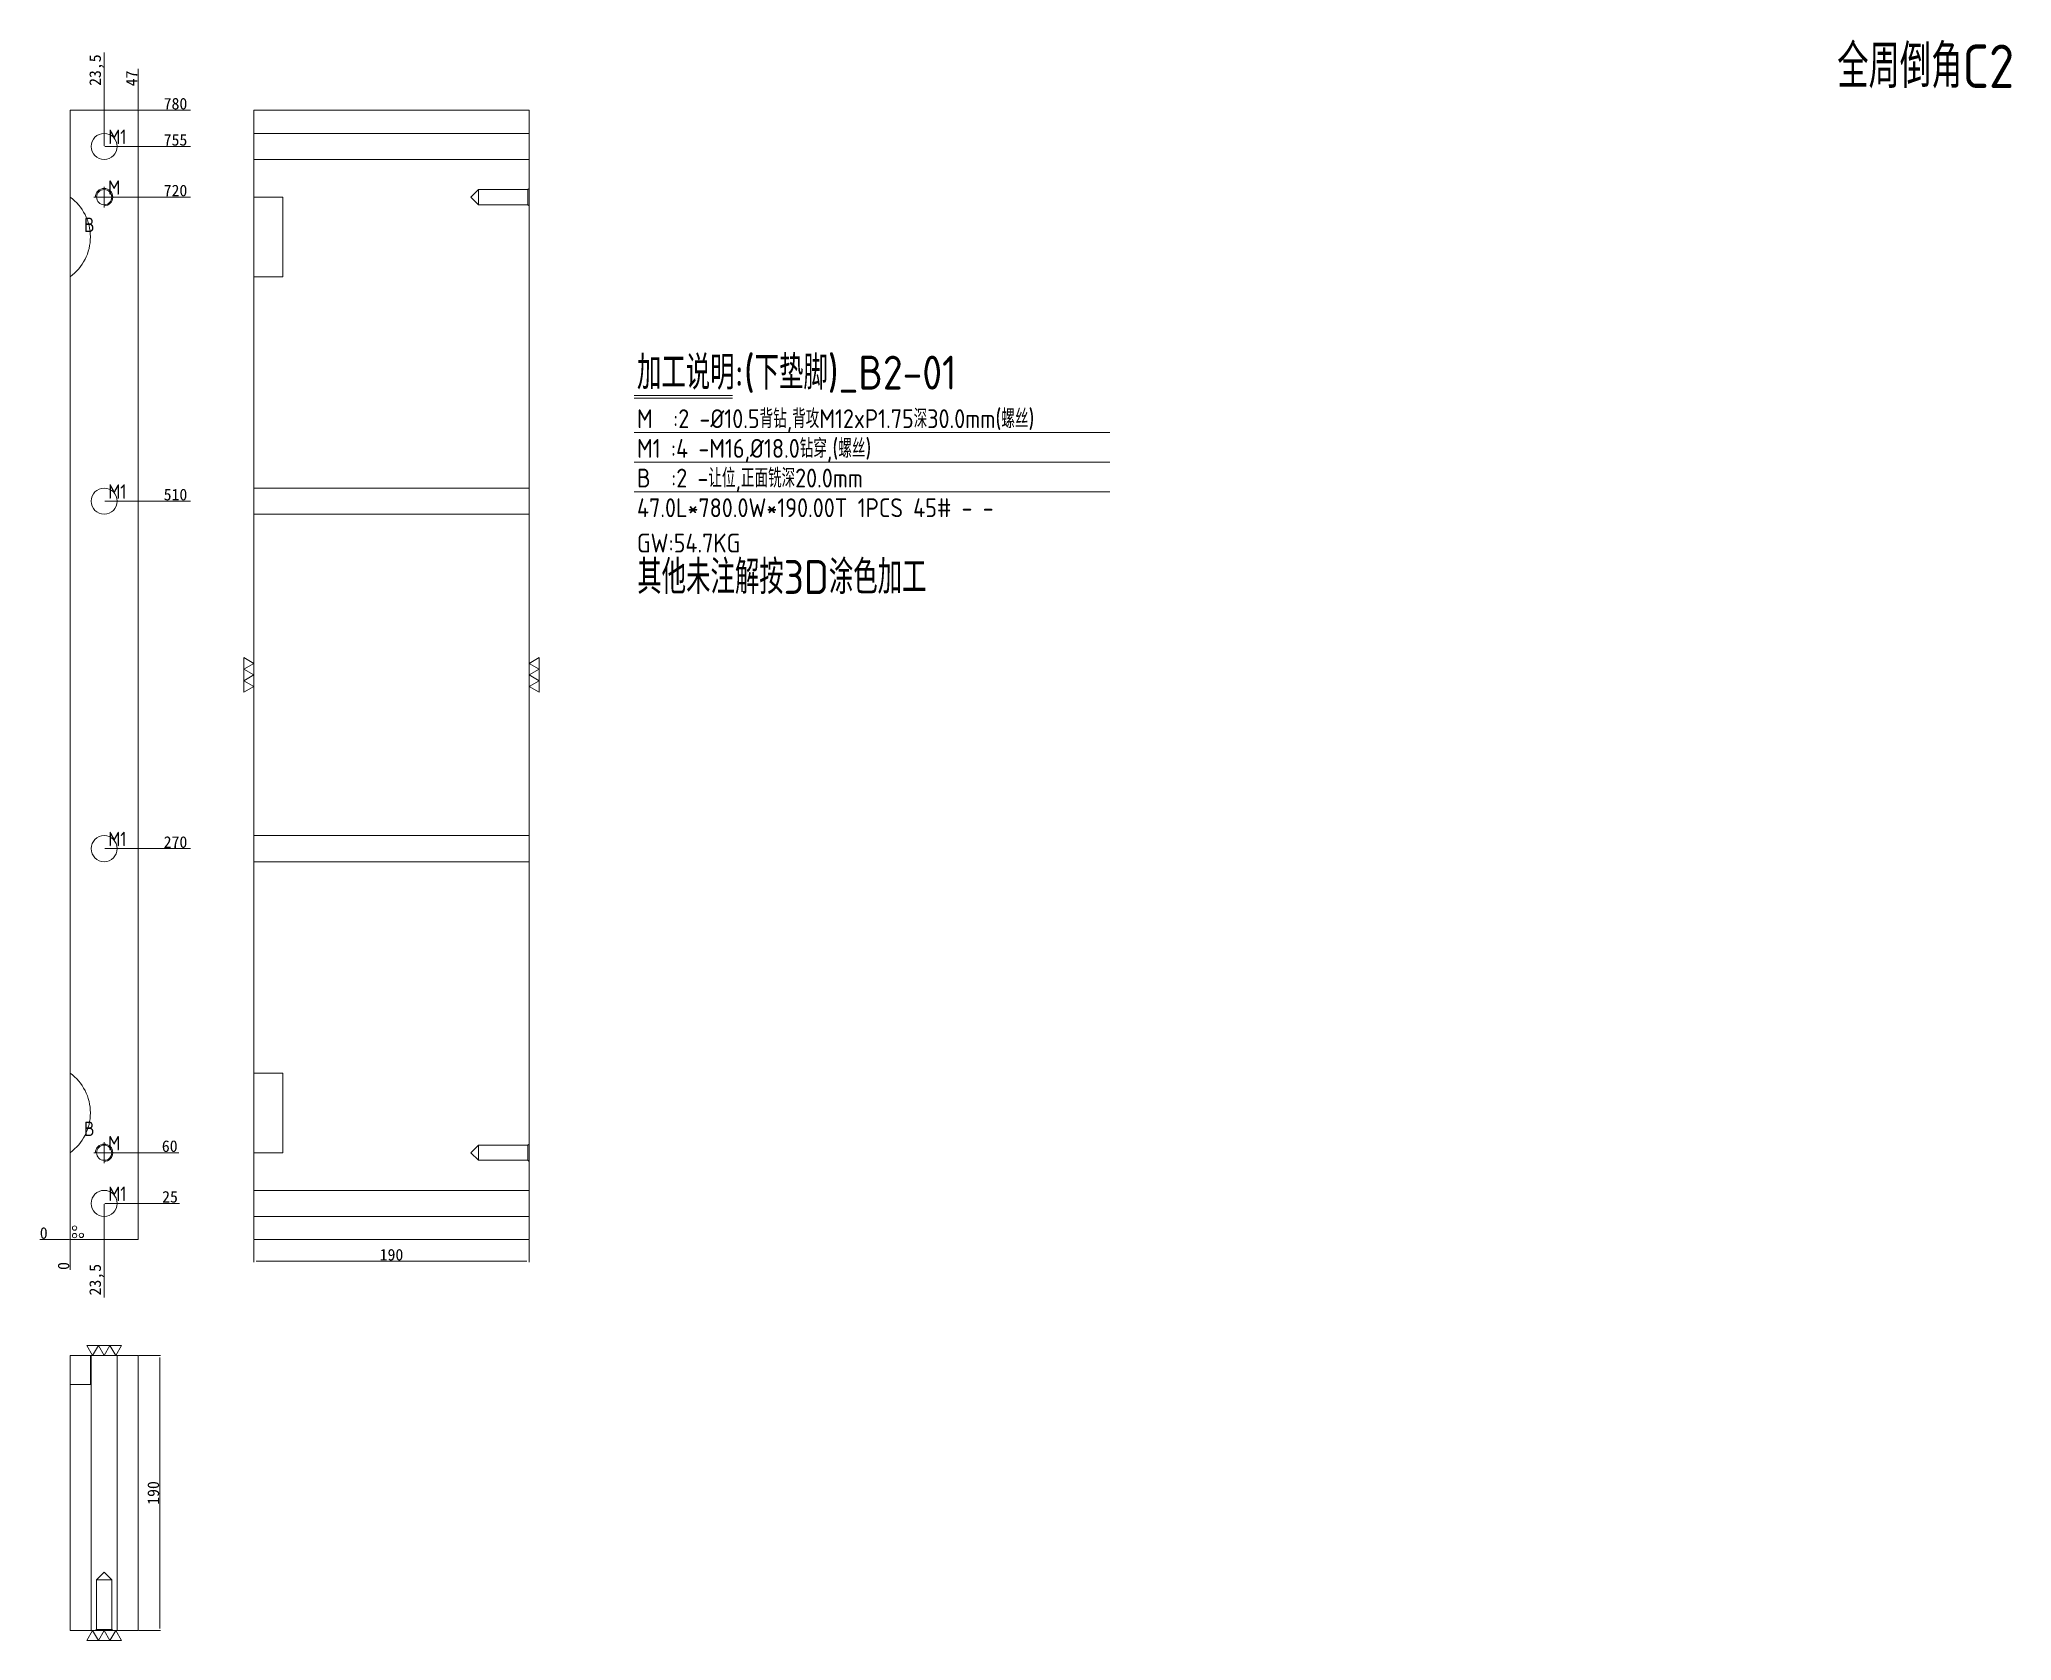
# Model space of a CAD drawing. Header units: millimetres. Extents: x 9796 to 11158, y 23513 to 24619.
import ezdxf

# ---------------------------------------------------------------- set-up
doc = ezdxf.new("R2010")
doc.units = ezdxf.units.MM
doc.linetypes.add('CENTER', pattern=[0])
doc.linetypes.add('DASHED', pattern=[0])
doc.layers.add('B2', color=7, linetype='Continuous', true_color=0xffffff)
doc.layers.add('U1', color=7, linetype='Continuous', true_color=0xffffff)
doc.layers.add('dim', color=4, linetype='Continuous')
doc.layers.add('dim_temp', color=161, linetype='Continuous', lineweight=9)
doc.styles.add('_PUG_ERP', font='txt')
doc.styles.add('gbenor', font='gbenor.shx', dxfattribs={"bigfont": 'gbcbig'})
doc.dimstyles.new('_PUG_ERP', dxfattribs={"dimtxt": 8, "dimasz": 1.5, "dimexe": 0.5, "dimexo": 0.5, "dimgap": 0.5, "dimtad": 1, "dimtxsty": '_PUG_ERP', "dimblk": 'CLOSEDBLANK', "dimcen": 0, "dimclrd": 4, "dimclre": 4, "dimclrt": 3, "dimazin": 3, "dimtfac": 1, "dimtmove": 0, "dimatfit": 3, "dimldrblk": 'CLOSEDBLANK', "dimlwd": 9, "dimlwe": 9})

# ---------------------------------------------------------------- blocks, each defined once
blk = doc.blocks.new('*D1266')
at = {"layer": 'Defpoints', "color": 0}
for p in [(9840.3, 23815), (9878.8, 23815), (9816.8, 23790)]:
    blk.add_point(p, dxfattribs=at)
at = {"layer": 'dim_temp', "color": 4, "lineweight": 9}
blk.add_line((9840.8, 23815), (9892.3, 23815), dxfattribs=at)
at = {"layer": 'dim_temp', "color": 3, "lineweight": 18, "insert": (9885.8, 23819.5), "char_height": 8, "attachment_point": 5, "style": '_PUG_ERP'}
blk.add_mtext('25', dxfattribs=at)
blk = doc.blocks.new('_ClosedBlank')
blk = doc.blocks.new('*D1267')
at = {"layer": 'Defpoints', "color": 0}
for p in [(9840.3, 23850), (9878.8, 23850), (9816.8, 23790)]:
    blk.add_point(p, dxfattribs=at)
at = {"layer": 'dim_temp', "color": 4, "lineweight": 9}
blk.add_line((9840.8, 23850), (9891.9, 23850), dxfattribs=at)
at = {"layer": 'dim_temp', "color": 3, "lineweight": 18, "insert": (9885.6, 23854.5), "char_height": 8, "attachment_point": 5, "style": '_PUG_ERP'}
blk.add_mtext('60', dxfattribs=at)
blk = doc.blocks.new('*D1268')
at = {"layer": 'Defpoints', "color": 0}
for p in [(9840.3, 24060), (9878.8, 24060), (9816.8, 23790)]:
    blk.add_point(p, dxfattribs=at)
at = {"layer": 'dim_temp', "color": 4, "lineweight": 9}
blk.add_line((9840.8, 24060), (9899.9, 24060), dxfattribs=at)
at = {"layer": 'dim_temp', "color": 3, "lineweight": 18, "insert": (9889.6, 24064.5), "char_height": 8, "attachment_point": 5, "style": '_PUG_ERP'}
blk.add_mtext('270', dxfattribs=at)
blk = doc.blocks.new('*D1269')
at = {"layer": 'Defpoints', "color": 0}
for p in [(9840.3, 24300), (9878.8, 24300), (9816.8, 23790)]:
    blk.add_point(p, dxfattribs=at)
at = {"layer": 'dim_temp', "color": 4, "lineweight": 9}
blk.add_line((9840.8, 24300), (9899.9, 24300), dxfattribs=at)
at = {"layer": 'dim_temp', "color": 3, "lineweight": 18, "insert": (9889.6, 24304.5), "char_height": 8, "attachment_point": 5, "style": '_PUG_ERP'}
blk.add_mtext('510', dxfattribs=at)
blk = doc.blocks.new('*D1270')
at = {"layer": 'Defpoints', "color": 0}
for p in [(9840.3, 24510), (9878.8, 24510), (9816.8, 23790)]:
    blk.add_point(p, dxfattribs=at)
at = {"layer": 'dim_temp', "color": 4, "lineweight": 9}
blk.add_line((9840.8, 24510), (9899.9, 24510), dxfattribs=at)
at = {"layer": 'dim_temp', "color": 3, "lineweight": 18, "insert": (9889.6, 24514.5), "char_height": 8, "attachment_point": 5, "style": '_PUG_ERP'}
blk.add_mtext('720', dxfattribs=at)
blk = doc.blocks.new('*D1271')
at = {"layer": 'Defpoints', "color": 0}
for p in [(9840.3, 24545), (9878.8, 24545), (9816.8, 23790)]:
    blk.add_point(p, dxfattribs=at)
at = {"layer": 'dim_temp', "color": 4, "lineweight": 9}
blk.add_line((9840.8, 24545), (9899.9, 24545), dxfattribs=at)
at = {"layer": 'dim_temp', "color": 3, "lineweight": 18, "insert": (9889.6, 24549.5), "char_height": 8, "attachment_point": 5, "style": '_PUG_ERP'}
blk.add_mtext('755', dxfattribs=at)
blk = doc.blocks.new('*D1272')
at = {"layer": 'Defpoints', "color": 0}
for p in [(9863.8, 24570), (9878.8, 24570), (9816.8, 23790)]:
    blk.add_point(p, dxfattribs=at)
at = {"layer": 'dim_temp', "color": 4, "lineweight": 9}
blk.add_line((9864.3, 24570), (9899.9, 24570), dxfattribs=at)
at = {"layer": 'dim_temp', "color": 3, "lineweight": 18, "insert": (9889.6, 24574.5), "char_height": 8, "attachment_point": 5, "style": '_PUG_ERP'}
blk.add_mtext('780', dxfattribs=at)
blk = doc.blocks.new('*D1273')
at = {"layer": 'Defpoints', "color": 0}
for p in [(9801.8, 23790), (9816.8, 23790), (9816.8, 23790)]:
    blk.add_point(p, dxfattribs=at)
at = {"layer": 'dim_temp', "color": 4, "lineweight": 9}
blk.add_line((9816.3, 23790), (9796, 23790), dxfattribs=at)
at = {"layer": 'dim_temp', "color": 3, "lineweight": 18, "insert": (9798.6, 23794.5), "char_height": 8, "attachment_point": 5, "style": '_PUG_ERP'}
blk.add_mtext('0', dxfattribs=at)
blk = doc.blocks.new('*D1274')
at = {"layer": 'Defpoints', "color": 0}
for p in [(9840.3, 23815), (9816.8, 23790), (9840.3, 23775)]:
    blk.add_point(p, dxfattribs=at)
at = {"layer": 'dim_temp', "color": 4, "lineweight": 9}
for p, q in [((9840.3, 23814.5), (9840.3, 23781)), ((9840.3, 23781), (9840.3, 23778)), ((9840.3, 23778), (9840.3, 23750.1))]:
    blk.add_line(p, q, dxfattribs=at)
at = {"layer": 'dim_temp', "color": 3, "lineweight": 18, "insert": (9835.1, 23762.3), "char_height": 8, "attachment_point": 5, "rotation": 90, "style": '_PUG_ERP'}
blk.add_mtext('23,5', dxfattribs=at)
blk = doc.blocks.new('*D1275')
at = {"layer": 'Defpoints', "color": 0}
for p in [(9816.8, 23790), (9816.8, 23790), (9816.8, 23775)]:
    blk.add_point(p, dxfattribs=at)
at = {"layer": 'dim_temp', "color": 4, "lineweight": 9}
blk.add_line((9816.8, 23789.5), (9816.8, 23769.2), dxfattribs=at)
at = {"layer": 'dim_temp', "color": 3, "lineweight": 18, "insert": (9812.3, 23771.8), "char_height": 8, "attachment_point": 5, "rotation": 90, "style": '_PUG_ERP'}
blk.add_mtext('0', dxfattribs=at)
blk = doc.blocks.new('*D1276')
at = {"layer": 'Defpoints', "color": 0}
for p in [(9863.8, 24585), (9863.8, 24570), (9816.8, 23790)]:
    blk.add_point(p, dxfattribs=at)
at = {"layer": 'dim_temp', "color": 4, "lineweight": 9}
for p, q in [((9863.8, 24582), (9863.8, 24598.5)), ((9863.8, 24579), (9863.8, 24582)), ((9863.8, 24570.5), (9863.8, 24579))]:
    blk.add_line(p, q, dxfattribs=at)
at = {"layer": 'dim_temp', "color": 3, "lineweight": 18, "insert": (9859.3, 24592), "char_height": 8, "attachment_point": 5, "rotation": 90, "style": '_PUG_ERP'}
blk.add_mtext('47', dxfattribs=at)
blk = doc.blocks.new('*D1277')
at = {"layer": 'Defpoints', "color": 0}
for p in [(9840.3, 24585), (9840.3, 24545), (9816.8, 23790)]:
    blk.add_point(p, dxfattribs=at)
at = {"layer": 'dim_temp', "color": 4, "lineweight": 9}
for p, q in [((9840.3, 24582), (9840.3, 24609.9)), ((9840.3, 24579), (9840.3, 24582)), ((9840.3, 24545.5), (9840.3, 24579))]:
    blk.add_line(p, q, dxfattribs=at)
at = {"layer": 'dim_temp', "color": 3, "lineweight": 18, "insert": (9835.1, 24597.7), "char_height": 8, "attachment_point": 5, "rotation": 90, "style": '_PUG_ERP'}
blk.add_mtext('23,5', dxfattribs=at)
blk = doc.blocks.new('*D1278')
at = {"layer": 'Defpoints', "color": 0}
for p in [(9863.8, 23710), (9863.8, 23520), (9878.8, 23520)]:
    blk.add_point(p, dxfattribs=at)
at = {"layer": 'dim_temp', "color": 4, "lineweight": 9}
for p, q in [((9864.3, 23710), (9879.3, 23710)), ((9878.8, 23708.5), (9878.8, 23521.5)), ((9864.3, 23520), (9879.3, 23520))]:
    blk.add_line(p, q, dxfattribs=at)
at = {"layer": 'dim_temp', "color": 3, "lineweight": 18, "insert": (9874.3, 23615), "char_height": 8, "attachment_point": 5, "rotation": 90, "style": '_PUG_ERP'}
blk.add_mtext('190', dxfattribs=at)
blk = doc.blocks.new('*D1279')
at = {"layer": 'Defpoints', "color": 0}
for p in [(9943.8, 23790), (10133.8, 23790), (10133.8, 23775)]:
    blk.add_point(p, dxfattribs=at)
at = {"layer": 'dim_temp', "color": 4, "lineweight": 9}
for p, q in [((9943.8, 23789.5), (9943.8, 23774.5)), ((10133.8, 23789.5), (10133.8, 23774.5)), ((9945.3, 23775), (10132.3, 23775))]:
    blk.add_line(p, q, dxfattribs=at)
at = {"layer": 'dim_temp', "color": 3, "lineweight": 18, "insert": (10038.8, 23779.5), "char_height": 8, "attachment_point": 5, "style": '_PUG_ERP'}
blk.add_mtext('190', dxfattribs=at)

msp = doc.modelspace()

# ---------------------------------------------------------------- linework, layer by layer
at = {"layer": 'B2', "color": 135, "linetype": 'Continuous', "lineweight": 18}
for p, q in [((9863.814, 24570), (9816.814, 24570)), ((9816.814, 24570), (9816.814, 24510)), ((9863.814, 24570), (9863.814, 23790)), ((10133.814, 24570), (9943.814, 24570)), ((9943.814, 24570), (9943.814, 23790)), ((10133.814, 24570), (10133.814, 23790)), ((9816.814, 24455), (9816.814, 23905)), ((9816.814, 23850), (9816.814, 23790)), ((9816.814, 23790), (9863.814, 23790)), ((10133.814, 23790), (9943.814, 23790)), ((9816.814, 23710), (9863.814, 23710)), ((9816.814, 23710), (9816.814, 23520)), ((9863.814, 23520), (9863.814, 23710)), ((9816.814, 23520), (9863.814, 23520))]:
    msp.add_line(p, q, dxfattribs=at)
at = {"layer": 'B2', "color": 31, "linetype": 'DASHED', "lineweight": 13, "ltscale": 0.583504}
for p, q in [((10133.814, 24554.003), (9943.814, 24554.003)), ((9943.814, 24535.997), (10133.814, 24535.997)), ((9963.814, 24455), (9963.814, 24510)), ((10133.814, 24309.003), (9943.814, 24309.003)), ((9943.814, 24290.997), (10133.814, 24290.997)), ((10133.814, 24069.003), (9943.814, 24069.003)), ((9943.814, 24050.997), (10133.814, 24050.997)), ((9963.814, 23905), (9963.814, 23850)), ((10133.814, 23824.003), (9943.814, 23824.003)), ((9943.814, 23805.997), (10133.814, 23805.997)), ((9831.311, 23710), (9831.311, 23520)), ((9849.318, 23520), (9849.318, 23710)), ((9830.818, 23690), (9816.814, 23690))]:
    msp.add_line(p, q, dxfattribs=at)
at = {"layer": 'B2', "color": 31, "linetype": 'Continuous', "lineweight": 18}
for p, q in [((9816.814, 24510), (9816.814, 24455)), ((9816.814, 23905), (9816.814, 23850))]:
    msp.add_line(p, q, dxfattribs=at)
at = {"layer": 'B2', "color": 1, "linetype": 'CENTER', "lineweight": 18, "ltscale": 0.583504}
for p, q in [((9833.114, 24510), (9847.514, 24510)), ((9840.314, 24502.8), (9840.314, 24517.2)), ((9840.314, 23842.8), (9840.314, 23857.2)), ((9833.114, 23850), (9847.514, 23850))]:
    msp.add_line(p, q, dxfattribs=at)
at = {"layer": 'B2', "color": 135, "linetype": 'DASHED', "lineweight": 13, "ltscale": 0.583504}
for p, q in [((9963.814, 24510), (9943.814, 24510)), ((9943.814, 24455), (9963.814, 24455)), ((9943.814, 23905), (9963.814, 23905)), ((9963.814, 23850), (9943.814, 23850)), ((9830.818, 23690), (9830.818, 23710))]:
    msp.add_line(p, q, dxfattribs=at)
at = {"layer": 'B2', "color": 5, "linetype": 'DASHED', "lineweight": 13, "ltscale": 0.583504}
for p, q in [((10098.814, 24515.253), (10093.561, 24510)), ((10093.561, 24510), (10098.814, 24504.747)), ((10133.067, 24515.253), (10098.814, 24515.253)), ((10098.814, 24504.747), (10098.814, 24515.253)), ((10133.814, 24516), (10133.067, 24515.253)), ((10133.067, 24515.253), (10133.067, 24504.747)), ((10098.814, 24504.747), (10133.067, 24504.747)), ((10133.067, 24504.747), (10133.814, 24504)), ((10098.814, 23855.253), (10093.561, 23850)), ((10133.067, 23855.253), (10098.814, 23855.253)), ((10098.814, 23855.253), (10098.814, 23844.747)), ((10133.814, 23856), (10133.067, 23855.253)), ((10133.067, 23844.747), (10133.067, 23855.253)), ((10093.561, 23850), (10098.814, 23844.747)), ((10098.814, 23844.747), (10133.067, 23844.747)), ((10133.067, 23844.747), (10133.814, 23844)), ((9840.314, 23560.253), (9835.061, 23555)), ((9835.061, 23555), (9835.061, 23520.747)), ((9835.061, 23555), (9845.567, 23555)), ((9845.567, 23555), (9840.314, 23560.253)), ((9845.567, 23520.747), (9845.567, 23555)), ((9835.061, 23520.747), (9834.314, 23520)), ((9835.061, 23520.747), (9845.567, 23520.747)), ((9846.314, 23520), (9845.567, 23520.747))]:
    msp.add_line(p, q, dxfattribs=at)
at = {"layer": 'B2', "color": 42, "linetype": 'Continuous', "lineweight": 18}
for centre in [(9840.314, 24545), (9840.314, 24300), (9840.314, 24060), (9840.314, 23815)]:
    msp.add_circle(centre, 9.004, dxfattribs=at)
at = {"layer": 'B2', "color": 30, "linetype": 'DASHED', "lineweight": 13, "ltscale": 0.583504}
for centre in [(9840.314, 24510), (9840.314, 23850)]:
    msp.add_circle(centre, 5.253, dxfattribs=at)
at = {"layer": 'B2', "color": 135, "linetype": 'Continuous', "lineweight": 18}
for centre in [(9796.814, 24482.5), (9796.814, 23877.5)]:
    msp.add_arc(centre, 34.004, 306.027589, 53.972411, dxfattribs=at)
at = {"layer": 'B2', "color": 30, "linetype": 'DASHED', "lineweight": 18, "ltscale": 0.583504}
for centre in [(9840.314, 24510), (9840.314, 23850)]:
    msp.add_arc(centre, 6, 270, 180, dxfattribs=at)
at = {"layer": 'dim', "color": 8, "linetype": 'Continuous', "lineweight": 18}
for p, q in [((10206.414, 24373.05), (10274.228, 24373.05)), ((10206.414, 24371.1), (10274.228, 24371.1)), ((10206.414, 24347.35), (10534.95, 24347.35)), ((10206.414, 24326.85), (10534.95, 24326.85)), ((10206.414, 24306.35), (10534.95, 24306.35))]:
    msp.add_line(p, q, dxfattribs=at)
at = {"layer": 'dim', "color": 20, "linetype": 'Continuous', "lineweight": 18}
for p, q in [((9943.814, 24188), (9936.886, 24192)), ((9936.886, 24192), (9936.886, 24168)), ((9943.814, 24188), (9936.886, 24184)), ((9943.814, 24180), (9936.886, 24184)), ((9943.814, 24180), (9936.886, 24176)), ((10133.814, 24188), (10140.742, 24192)), ((10133.814, 24188), (10140.742, 24184)), ((10133.814, 24180), (10140.742, 24184)), ((10133.814, 24180), (10140.742, 24176)), ((10140.742, 24192), (10140.742, 24168)), ((9943.814, 24172), (9936.886, 24176)), ((9943.814, 24172), (9936.886, 24168)), ((10133.814, 24172), (10140.742, 24176)), ((10133.814, 24172), (10140.742, 24168)), ((9832.314, 23710), (9828.314, 23716.928)), ((9852.314, 23716.928), (9828.314, 23716.928)), ((9832.314, 23710), (9836.314, 23716.928)), ((9840.314, 23710), (9836.314, 23716.928)), ((9840.314, 23710), (9844.314, 23716.928)), ((9848.314, 23710), (9844.314, 23716.928)), ((9848.314, 23710), (9852.314, 23716.928)), ((9832.314, 23520), (9828.314, 23513.072)), ((9852.314, 23513.072), (9828.314, 23513.072)), ((9832.314, 23520), (9836.314, 23513.072)), ((9840.314, 23520), (9836.314, 23513.072)), ((9840.314, 23520), (9844.314, 23513.072)), ((9848.314, 23520), (9844.314, 23513.072)), ((9848.314, 23520), (9852.314, 23513.072))]:
    msp.add_line(p, q, dxfattribs=at)
at = {"layer": 'dim', "lineweight": 18}
for centre in [(9819.87, 23797.956), (9819.87, 23792.786), (9824.611, 23792.894)]:
    msp.add_circle(centre, 1.523, dxfattribs=at)

# ---------------------------------------------------------------- texts
at = {"layer": 'dim', "color": 4, "lineweight": 18, "style": 'gbenor'}
for s, height, p in [('M1', 10, (9843.135, 24546.661)), ('M', 10, (9843.074, 24511.631)), ('B', 10, (9826.456, 24485.826)), ('加工说明:(下垫脚)_B2-01', 23.4, (10208.352, 24377.089)), ('M  :2 -%%c10.5背钻,背攻M12xP1.75深30.0mm(螺丝)', 13, (10208.364, 24350.46)), ('M1 :4 -M16,%%c18.0钻穿,(螺丝)', 13, (10208.364, 24329.96)), ('B  :2 -让位,正面铣深20.0mm', 13, (10208.364, 24309.46)), ('M1', 10, (9843.135, 24301.661)), ('47.0L*780.0W*190.00T 1PCS 45# - - ', 13, (10208.364, 24288.96)), ('GW:54.7KG ', 13, (10208.364, 24264.56)), ('M1', 10, (9843.135, 24061.661)), ('B', 10, (9826.456, 23861.521)), ('M', 10, (9843.074, 23851.631)), ('M1', 10, (9843.135, 23816.661))]:
    msp.add_text(s, height=height, dxfattribs=at).set_placement(p)
at = {"layer": 'dim', "color": 21, "lineweight": 18, "style": 'gbenor'}
msp.add_text('其他未注解按3D涂色加工', height=23.4, dxfattribs=at).set_placement((10208.583, 24235.889))
at = {"layer": 'U1', "color": 3, "lineweight": 18, "style": 'gbenor'}
msp.add_text('全周倒角C2', height=30, dxfattribs=at).set_placement((11037.419, 24585.383))

# ---------------------------------------------------------------- dimensions: what is measured, and where the dimension line sits
at = {"layer": 'dim_temp', "lineweight": 18}
for feature_location, offset, dtype, origin, picture, middle in [((9840.314, 24545), (0, 40), 1, (9816.814, 23790), '*D1277', (9835.053, 24597.69)), ((9863.814, 24570), (0, 15), 1, (9816.814, 23790), '*D1276', (9859.314, 24591.976)), ((9863.814, 24570), (15, 0), 0, (9816.814, 23790), '*D1272', (9889.6, 24574.5)), ((9840.314, 24545), (38.5, 0), 0, (9816.814, 23790), '*D1271', (9889.6, 24549.5)), ((9840.314, 24510), (38.5, 0), 0, (9816.814, 23790), '*D1270', (9889.6, 24514.5)), ((9840.314, 24300), (38.5, 0), 0, (9816.814, 23790), '*D1269', (9889.6, 24304.5)), ((9840.314, 24060), (38.5, 0), 0, (9816.814, 23790), '*D1268', (9889.6, 24064.5)), ((9840.314, 23850), (38.5, 0), 0, (9816.814, 23790), '*D1267', (9885.6, 23854.5)), ((9840.314, 23815), (38.5, 0), 0, (9816.814, 23790), '*D1266', (9885.791, 23819.5)), ((9840.314, 23815), (0, -40), 1, (9816.814, 23790), '*D1274', (9835.053, 23762.31)), ((9816.814476265, 23790), (-15, 0), 0, (9816.814476265, 23790), '*D1273', (9798.647809598, 23794.5)), ((9816.814476265, 23790), (0, -15), 1, (9816.814476265, 23790), '*D1275', (9812.314476265, 23771.833333333))]:
    dim = msp.add_ordinate_dim(feature_location=feature_location, offset=offset, dtype=dtype, origin=origin, dimstyle='_PUG_ERP', dxfattribs=at)
    dim.commit()
    dim.dimension.update_dxf_attribs({"geometry": picture, "text_midpoint": middle})
dim = msp.add_linear_dim(base=(10133.814, 23775), p1=(9943.814, 23790), p2=(10133.814, 23790), dimstyle='_PUG_ERP', dxfattribs=at)
dim.commit()
dim.dimension.update_dxf_attribs({"geometry": '*D1279', "text_midpoint": (10038.814, 23779.5)})
dim = msp.add_linear_dim(base=(9878.814, 23520), p1=(9863.814, 23710), p2=(9863.814, 23520), angle=90, dimstyle='_PUG_ERP', dxfattribs=at)
dim.commit()
dim.dimension.update_dxf_attribs({"geometry": '*D1278', "text_midpoint": (9874.314, 23615)})

doc.saveas('drawing.dxf')
